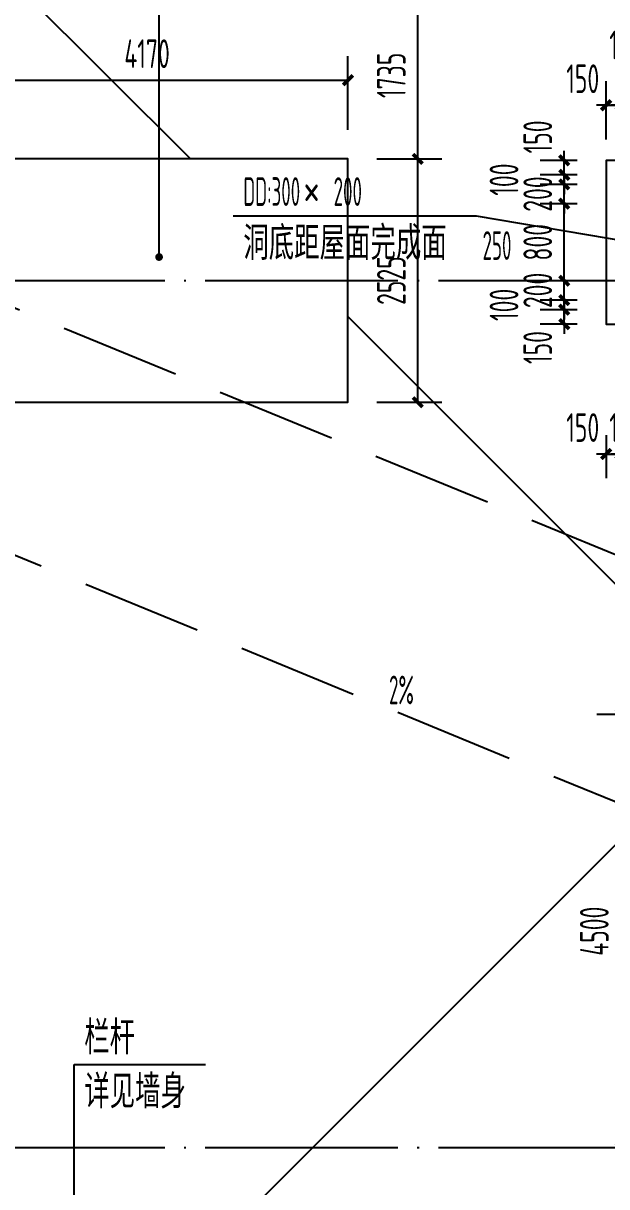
# Model space of a CAD drawing. Extents: x -228436 to 200315, y -41539 to 163917.
# Drawn here: x 42000 to 48056, y 124398 to 136473 of the extents above; entities that cross this region are included whole.
import ezdxf

# ---------------------------------------------------------------- set-up
doc = ezdxf.new("R2010")
doc.units = 0
doc.header["$LTSCALE"] = 1000
doc.header["$MEASUREMENT"] = 0
doc.linetypes.add('X-104 13#平面$0$DASH', pattern=[0.35, 0.25, -0.1])
doc.linetypes.add('X-104 13#平面$0$DOTE', pattern=[2.42, 2, -0.2, 0.02, -0.2])
for name, color, linetype in [('01-标注_尺寸', 124, 'Continuous'), ('01-标注_符号', 200, 'Continuous'), ('02-TEXT_标注', 130, 'Continuous'), ('X-104 13#平面$0$00-基础条件', 4, 'Continuous'), ('X-104 13#平面$0$01-标注_符号', 200, 'Continuous'), ('X-104 13#平面$0$02-TEXT_标注', 130, 'Continuous'), ('X-104 13#平面$0$A-O_分水线', 127, 'Continuous'), ('X-104 13#平面$0$A_AXIS-轴线', 36, 'X-104 13#平面$0$DOTE'), ('X-104 13#平面$0$EH_石材', 116, 'Continuous')]:
    doc.layers.add(name, color=color, linetype=linetype)
doc.styles.add('_TCH_DIM', font='ros1.shx', dxfattribs={"width": 0.8, "bigfont": 'jd.shx'})
doc.styles.add('_TCH_DIM_T3', font='ros1.shx', dxfattribs={"width": 0.705882, "bigfont": 'jd.shx'})
doc.styles.add('X-104 13#平面$0$_TCH_DIM', font='ros1.shx', dxfattribs={"width": 0.8, "bigfont": 'jd.shx'})
doc.dimstyles.new('_TCH_ARCH&&100', dxfattribs={"dimtxt": 297.5, "dimasz": 100, "dimexe": 250, "dimexo": 300, "dimgap": 126.25, "dimtad": 1, "dimdec": 0, "dimzin": 0, "dimdsep": 46, "dimtxsty": '_TCH_DIM_T3', "dimblk": 'ARCHTICK', "dimcen": 0.09, "dimclrt": 7, "dimazin": 2, "dimtfac": 1, "dimtdec": 0, "dimtix": 1, "dimtmove": 2, "dimatfit": 3, "dimfxl": 0, "dimtolj": 1, "dimtzin": 0, "dimarcsym": 0})

# ---------------------------------------------------------------- blocks, each defined once
blk = doc.blocks.new('X-104 13#平面$0$zzzzx')
at = {"layer": 'X-104 13#平面$0$A_AXIS-轴线', "linetype": 'X-104 13#平面$0$DOTE'}
for p, q in [((60408.4, 9000), (-2925, 9000)), ((60408.4, 0), (-2925, 0))]:
    blk.add_line(p, q, dxfattribs=at)
blk = doc.blocks.new('X-104 13#平面$0$ys')
for points in [[(38235, 5765), (36500, 7500)], [(46400, -2400), (39870, 4130)], [(39000, -5000), (46550, 2550)]]:
    blk.add_lwpolyline(points)
blk = doc.blocks.new('X-104 13#平面')
at = {"layer": 'X-104 13#平面$0$00-基础条件'}
blk.add_lwpolyline([(41200, 135065), (41200, 132540), (45370, 132540), (45370, 135065), (41200, 135065)], dxfattribs=at)
at = {"layer": 'X-104 13#平面$0$01-标注_符号'}
for p, q in [((42527.6, 124134.6), (42527.6, 125666.9)), ((42527.6, 125666.9), (43892.2, 125666.9))]:
    blk.add_line(p, q, dxfattribs=at)
at = {"layer": 'X-104 13#平面$0$02-TEXT_标注', "linetype": 'X-104 13#平面$0$DASH', "ltscale": 5}
for points in [[(51900.4, 126850), (27908.6, 136697.4)], [(58150, 126850), (34158.2, 136697.4)]]:
    blk.add_lwpolyline(points, dxfattribs=at)
at = {"layer": 'X-104 13#平面$0$EH_石材'}
blk.add_lwpolyline([(50350, 133600), (50350, 133350), (51050, 133350), (51050, 135050), (48050, 135050), (48050, 133350), (48850, 133350), (48850, 133600)], dxfattribs=at)
blk.add_blockref('X-104 13#平面$0$zzzzx', (0, 124800))
at = {"layer": 'X-104 13#平面$0$A-O_分水线'}
blk.add_blockref('X-104 13#平面$0$ys', (5500, 129300), dxfattribs=at)
at = {"layer": 'X-104 13#平面$0$02-TEXT_标注', "style": 'X-104 13#平面$0$_TCH_DIM', "width": 0.8}
for s, p in [('栏杆', (42632.6, 125771.9)), ('详见墙身', (42632.6, 125211.9))]:
    blk.add_text(s, height=347.29, dxfattribs=at).set_placement(p)
blk = doc.blocks.new('_ArchTick')
at = {"color": 0, "linetype": 'ByBlock', "const_width": 0.4}
blk.add_lwpolyline([(-0.5, -0.5), (0.5, 0.5)], dxfattribs=at)
blk = doc.blocks.new('*D366')
at = {"layer": '01-标注_尺寸', "color": 0, "lineweight": -2, "transparency": 16777216}
for p, q in [((48050, 135266), (48050, 135872)), ((48200, 135266), (48200, 135872)), ((48050, 135622), (47950, 135622)), ((48050, 135622), (48200, 135622)), ((48200, 135622), (48300, 135622))]:
    blk.add_line(p, q, dxfattribs=at)
at = {"layer": 'Defpoints', "color": 0, "transparency": 16777216}
for p in [(48200, 135622), (48050, 134966), (48200, 134966)]:
    blk.add_point(p, dxfattribs=at)
at = {"layer": '01-标注_尺寸', "color": 0, "lineweight": -2, "transparency": 16777216, "xscale": 100, "yscale": 100, "zscale": 100}
blk.add_blockref('_ArchTick', (48050, 135622), dxfattribs=at)
at = {"layer": '01-标注_尺寸', "color": 0, "lineweight": -2, "transparency": 16777216, "xscale": 100, "yscale": 100, "zscale": 100, "rotation": 180}
blk.add_blockref('_ArchTick', (48200, 135622), dxfattribs=at)
at = {"layer": '01-标注_尺寸', "color": 7, "transparency": 16777216, "insert": (47807, 135897), "char_height": 297.5, "attachment_point": 5, "style": '_TCH_DIM_T3'}
blk.add_mtext('\\A1;150', dxfattribs=at)
blk = doc.blocks.new('*D367')
at = {"layer": '01-标注_尺寸', "color": 0, "lineweight": -2, "transparency": 16777216}
for p, q in [((48200, 135266), (48200, 135872)), ((48300, 135266), (48300, 135872)), ((48200, 135622), (48100, 135622)), ((48200, 135622), (48300, 135622)), ((48300, 135622), (48400, 135622))]:
    blk.add_line(p, q, dxfattribs=at)
at = {"layer": 'Defpoints', "color": 0, "transparency": 16777216}
for p in [(48300, 135622), (48200, 134966), (48300, 134966)]:
    blk.add_point(p, dxfattribs=at)
at = {"layer": '01-标注_尺寸', "color": 0, "lineweight": -2, "transparency": 16777216, "xscale": 100, "yscale": 100, "zscale": 100}
blk.add_blockref('_ArchTick', (48200, 135622), dxfattribs=at)
at = {"layer": '01-标注_尺寸', "color": 0, "lineweight": -2, "transparency": 16777216, "xscale": 100, "yscale": 100, "zscale": 100, "rotation": 180}
blk.add_blockref('_ArchTick', (48300, 135622), dxfattribs=at)
at = {"layer": '01-标注_尺寸', "color": 7, "transparency": 16777216, "insert": (48250, 136247), "char_height": 297.5, "attachment_point": 5, "style": '_TCH_DIM_T3'}
blk.add_mtext('\\A1;100', dxfattribs=at)
blk = doc.blocks.new('*D574')
at = {"layer": '01-标注_尺寸', "color": 0, "lineweight": -2, "transparency": 16777216}
for p, q in [((45670, 135065), (46345, 135065)), ((46095, 132540), (46095, 135065)), ((45670, 132540), (46345, 132540))]:
    blk.add_line(p, q, dxfattribs=at)
at = {"layer": 'Defpoints', "color": 0, "transparency": 16777216}
for p in [(45370, 135065), (46095, 135065), (45370, 132540)]:
    blk.add_point(p, dxfattribs=at)
at = {"layer": '01-标注_尺寸', "color": 0, "lineweight": -2, "transparency": 16777216, "xscale": 100, "yscale": 100, "zscale": 100}
for p, rotation in [((46095, 135065), 90), ((46095, 132540), 270)]:
    blk.add_blockref('_ArchTick', p, dxfattribs=dict(at, rotation=rotation))
at = {"layer": '01-标注_尺寸', "color": 7, "transparency": 16777216, "insert": (45820, 133802), "char_height": 297.5, "attachment_point": 5, "rotation": 90, "style": '_TCH_DIM_T3'}
blk.add_mtext('\\A1;2525', dxfattribs=at)
blk = doc.blocks.new('*D575')
at = {"layer": '01-标注_尺寸', "color": 0, "lineweight": -2, "transparency": 16777216}
for p, q in [((45670, 136800), (46345, 136800)), ((46095, 135065), (46095, 136800)), ((45670, 135065), (46345, 135065))]:
    blk.add_line(p, q, dxfattribs=at)
at = {"layer": 'Defpoints', "color": 0, "transparency": 16777216}
for p in [(45370, 136800), (46095, 136800), (45370, 135065)]:
    blk.add_point(p, dxfattribs=at)
at = {"layer": '01-标注_尺寸', "color": 0, "lineweight": -2, "transparency": 16777216, "xscale": 100, "yscale": 100, "zscale": 100}
for p, rotation in [((46095, 136800), 90), ((46095, 135065), 270)]:
    blk.add_blockref('_ArchTick', p, dxfattribs=dict(at, rotation=rotation))
at = {"layer": '01-标注_尺寸', "color": 7, "transparency": 16777216, "insert": (45820, 135932), "char_height": 297.5, "attachment_point": 5, "rotation": 90, "style": '_TCH_DIM_T3'}
blk.add_mtext('\\A1;1735', dxfattribs=at)
blk = doc.blocks.new('*D578')
at = {"layer": '01-标注_尺寸', "color": 0, "lineweight": -2, "transparency": 16777216}
for p, q in [((41200, 135365), (41200, 136131.716012)), ((45370, 135365), (45370, 136131.716012)), ((41200, 135881.716012), (45370, 135881.716012))]:
    blk.add_line(p, q, dxfattribs=at)
at = {"layer": 'Defpoints', "color": 0, "transparency": 16777216}
for p in [(45370, 135881.716012), (41200, 135065), (45370, 135065)]:
    blk.add_point(p, dxfattribs=at)
at = {"layer": '01-标注_尺寸', "color": 0, "lineweight": -2, "transparency": 16777216, "xscale": 100, "yscale": 100, "zscale": 100, "rotation": 180}
blk.add_blockref('_ArchTick', (41200, 135881.716012), dxfattribs=at)
at = {"layer": '01-标注_尺寸', "color": 0, "lineweight": -2, "transparency": 16777216, "xscale": 100, "yscale": 100, "zscale": 100}
blk.add_blockref('_ArchTick', (45370, 135881.716012), dxfattribs=at)
at = {"layer": '01-标注_尺寸', "color": 7, "transparency": 16777216, "insert": (43285, 136156.716012), "char_height": 297.5, "attachment_point": 5, "style": '_TCH_DIM_T3'}
blk.add_mtext('\\A1;4170', dxfattribs=at)
blk = doc.blocks.new('*D656')
at = {"layer": '01-标注_尺寸', "color": 0, "lineweight": -2, "transparency": 16777216}
for p, q in [((47615, 133500), (47615, 133600)), ((47750, 133500), (47365, 133500)), ((47615, 133350), (47615, 133500)), ((47750, 133350), (47365, 133350)), ((47615, 133350), (47615, 133250))]:
    blk.add_line(p, q, dxfattribs=at)
at = {"layer": 'Defpoints', "color": 0, "transparency": 16777216}
for p in [(47615, 133500), (48050, 133500), (48050, 133350)]:
    blk.add_point(p, dxfattribs=at)
at = {"layer": '01-标注_尺寸', "color": 0, "lineweight": -2, "transparency": 16777216, "xscale": 100, "yscale": 100, "zscale": 100}
for p, rotation in [((47615, 133500), 270), ((47615, 133350), 90)]:
    blk.add_blockref('_ArchTick', p, dxfattribs=dict(at, rotation=rotation))
at = {"layer": '01-标注_尺寸', "color": 7, "transparency": 16777216, "insert": (47340, 133107), "char_height": 297.5, "attachment_point": 5, "rotation": 90, "style": '_TCH_DIM_T3'}
blk.add_mtext('\\A1;150', dxfattribs=at)
blk = doc.blocks.new('*D657')
at = {"layer": '01-标注_尺寸', "color": 0, "lineweight": -2, "transparency": 16777216}
for p, q in [((47615, 133600), (47615, 133700)), ((47750, 133600), (47365, 133600)), ((47615, 133500), (47615, 133600)), ((47750, 133500), (47365, 133500)), ((47615, 133500), (47615, 133400))]:
    blk.add_line(p, q, dxfattribs=at)
at = {"layer": 'Defpoints', "color": 0, "transparency": 16777216}
for p in [(47615, 133600), (48050, 133600), (48050, 133500)]:
    blk.add_point(p, dxfattribs=at)
at = {"layer": '01-标注_尺寸', "color": 0, "lineweight": -2, "transparency": 16777216, "xscale": 100, "yscale": 100, "zscale": 100}
for p, rotation in [((47615, 133600), 270), ((47615, 133500), 90)]:
    blk.add_blockref('_ArchTick', p, dxfattribs=dict(at, rotation=rotation))
at = {"layer": '01-标注_尺寸', "color": 7, "transparency": 16777216, "insert": (46990, 133550), "char_height": 297.5, "attachment_point": 5, "rotation": 90, "style": '_TCH_DIM_T3'}
blk.add_mtext('\\A1;100', dxfattribs=at)
blk = doc.blocks.new('*D658')
at = {"layer": '01-标注_尺寸', "color": 0, "lineweight": -2, "transparency": 16777216}
for p, q in [((47750, 133800), (47365, 133800)), ((47615, 133800), (47615, 133900)), ((47615, 133600), (47615, 133800)), ((47750, 133600), (47365, 133600)), ((47615, 133600), (47615, 133500))]:
    blk.add_line(p, q, dxfattribs=at)
at = {"layer": 'Defpoints', "color": 0, "transparency": 16777216}
for p in [(47615, 133800), (48050, 133800), (48050, 133600)]:
    blk.add_point(p, dxfattribs=at)
at = {"layer": '01-标注_尺寸', "color": 0, "lineweight": -2, "transparency": 16777216, "xscale": 100, "yscale": 100, "zscale": 100}
for p, rotation in [((47615, 133800), 270), ((47615, 133600), 90)]:
    blk.add_blockref('_ArchTick', p, dxfattribs=dict(at, rotation=rotation))
at = {"layer": '01-标注_尺寸', "color": 7, "transparency": 16777216, "insert": (47340, 133700), "char_height": 297.5, "attachment_point": 5, "rotation": 90, "style": '_TCH_DIM_T3'}
blk.add_mtext('\\A1;200', dxfattribs=at)
blk = doc.blocks.new('*D659')
at = {"layer": '01-标注_尺寸', "color": 0, "lineweight": -2, "transparency": 16777216}
for p, q in [((47750, 134600), (47365, 134600)), ((47615, 133800), (47615, 134600)), ((47750, 133800), (47365, 133800))]:
    blk.add_line(p, q, dxfattribs=at)
at = {"layer": 'Defpoints', "color": 0, "transparency": 16777216}
for p in [(47615, 134600), (48050, 134600), (48050, 133800)]:
    blk.add_point(p, dxfattribs=at)
at = {"layer": '01-标注_尺寸', "color": 0, "lineweight": -2, "transparency": 16777216, "xscale": 100, "yscale": 100, "zscale": 100}
for p, rotation in [((47615, 134600), 90), ((47615, 133800), 270)]:
    blk.add_blockref('_ArchTick', p, dxfattribs=dict(at, rotation=rotation))
at = {"layer": '01-标注_尺寸', "color": 7, "transparency": 16777216, "insert": (47340, 134200), "char_height": 297.5, "attachment_point": 5, "rotation": 90, "style": '_TCH_DIM_T3'}
blk.add_mtext('\\A1;800', dxfattribs=at)
blk = doc.blocks.new('*D660')
at = {"layer": '01-标注_尺寸', "color": 0, "lineweight": -2, "transparency": 16777216}
for p, q in [((47615, 134800), (47615, 134900)), ((47750, 134800), (47365, 134800)), ((47615, 134600), (47615, 134800)), ((47750, 134600), (47365, 134600)), ((47615, 134600), (47615, 134500))]:
    blk.add_line(p, q, dxfattribs=at)
at = {"layer": 'Defpoints', "color": 0, "transparency": 16777216}
for p in [(47615, 134800), (48050, 134800), (48050, 134600)]:
    blk.add_point(p, dxfattribs=at)
at = {"layer": '01-标注_尺寸', "color": 0, "lineweight": -2, "transparency": 16777216, "xscale": 100, "yscale": 100, "zscale": 100}
for p, rotation in [((47615, 134800), 270), ((47615, 134600), 90)]:
    blk.add_blockref('_ArchTick', p, dxfattribs=dict(at, rotation=rotation))
at = {"layer": '01-标注_尺寸', "color": 7, "transparency": 16777216, "insert": (47340, 134700), "char_height": 297.5, "attachment_point": 5, "rotation": 90, "style": '_TCH_DIM_T3'}
blk.add_mtext('\\A1;200', dxfattribs=at)
blk = doc.blocks.new('*D661')
at = {"layer": '01-标注_尺寸', "color": 0, "lineweight": -2, "transparency": 16777216}
for p, q in [((47615, 134900), (47615, 135000)), ((47750, 134900), (47365, 134900)), ((47615, 134800), (47615, 134900)), ((47750, 134800), (47365, 134800)), ((47615, 134800), (47615, 134700))]:
    blk.add_line(p, q, dxfattribs=at)
at = {"layer": 'Defpoints', "color": 0, "transparency": 16777216}
for p in [(47615, 134900), (48050, 134900), (48050, 134800)]:
    blk.add_point(p, dxfattribs=at)
at = {"layer": '01-标注_尺寸', "color": 0, "lineweight": -2, "transparency": 16777216, "xscale": 100, "yscale": 100, "zscale": 100}
for p, rotation in [((47615, 134900), 270), ((47615, 134800), 90)]:
    blk.add_blockref('_ArchTick', p, dxfattribs=dict(at, rotation=rotation))
at = {"layer": '01-标注_尺寸', "color": 7, "transparency": 16777216, "insert": (46990, 134850), "char_height": 297.5, "attachment_point": 5, "rotation": 90, "style": '_TCH_DIM_T3'}
blk.add_mtext('\\A1;100', dxfattribs=at)
blk = doc.blocks.new('*D662')
at = {"layer": '01-标注_尺寸', "color": 0, "lineweight": -2, "transparency": 16777216}
for p, q in [((47615, 135050), (47615, 135150)), ((47750, 135050), (47365, 135050)), ((47615, 134900), (47615, 135050)), ((47750, 134900), (47365, 134900)), ((47615, 134900), (47615, 134800))]:
    blk.add_line(p, q, dxfattribs=at)
at = {"layer": 'Defpoints', "color": 0, "transparency": 16777216}
for p in [(47615, 135050), (48050, 135050), (48050, 134900)]:
    blk.add_point(p, dxfattribs=at)
at = {"layer": '01-标注_尺寸', "color": 0, "lineweight": -2, "transparency": 16777216, "xscale": 100, "yscale": 100, "zscale": 100}
for p, rotation in [((47615, 135050), 270), ((47615, 134900), 90)]:
    blk.add_blockref('_ArchTick', p, dxfattribs=dict(at, rotation=rotation))
at = {"layer": '01-标注_尺寸', "color": 7, "transparency": 16777216, "insert": (47340, 135293), "char_height": 297.5, "attachment_point": 5, "rotation": 90, "style": '_TCH_DIM_T3'}
blk.add_mtext('\\A1;150', dxfattribs=at)
blk = doc.blocks.new('*D682')
at = {"layer": '01-标注_尺寸', "color": 0, "lineweight": -2, "transparency": 16777216}
for p, q in [((48200, 132197), (48200, 131752)), ((48300, 132197), (48300, 131752)), ((48200, 132002), (48100, 132002)), ((48200, 132002), (48300, 132002)), ((48300, 132002), (48400, 132002))]:
    blk.add_line(p, q, dxfattribs=at)
at = {"layer": 'Defpoints', "color": 0, "transparency": 16777216}
for p in [(48200, 132497), (48300, 132497), (48300, 132002)]:
    blk.add_point(p, dxfattribs=at)
at = {"layer": '01-标注_尺寸', "color": 0, "lineweight": -2, "transparency": 16777216, "xscale": 100, "yscale": 100, "zscale": 100}
blk.add_blockref('_ArchTick', (48200, 132002), dxfattribs=at)
at = {"layer": '01-标注_尺寸', "color": 0, "lineweight": -2, "transparency": 16777216, "xscale": 100, "yscale": 100, "zscale": 100, "rotation": 180}
blk.add_blockref('_ArchTick', (48300, 132002), dxfattribs=at)
at = {"layer": '01-标注_尺寸', "color": 7, "transparency": 16777216, "insert": (48250, 132277), "char_height": 297.5, "attachment_point": 5, "style": '_TCH_DIM_T3'}
blk.add_mtext('\\A1;100', dxfattribs=at)
blk = doc.blocks.new('*D683')
at = {"layer": '01-标注_尺寸', "color": 0, "lineweight": -2, "transparency": 16777216}
for p, q in [((48050, 132197), (48050, 131752)), ((48200, 132197), (48200, 131752)), ((48050, 132002), (47950, 132002)), ((48050, 132002), (48200, 132002)), ((48200, 132002), (48300, 132002))]:
    blk.add_line(p, q, dxfattribs=at)
at = {"layer": 'Defpoints', "color": 0, "transparency": 16777216}
for p in [(48050, 132497), (48200, 132497), (48200, 132002)]:
    blk.add_point(p, dxfattribs=at)
at = {"layer": '01-标注_尺寸', "color": 0, "lineweight": -2, "transparency": 16777216, "xscale": 100, "yscale": 100, "zscale": 100}
blk.add_blockref('_ArchTick', (48050, 132002), dxfattribs=at)
at = {"layer": '01-标注_尺寸', "color": 0, "lineweight": -2, "transparency": 16777216, "xscale": 100, "yscale": 100, "zscale": 100, "rotation": 180}
blk.add_blockref('_ArchTick', (48200, 132002), dxfattribs=at)
at = {"layer": '01-标注_尺寸', "color": 7, "transparency": 16777216, "insert": (47807, 132277), "char_height": 297.5, "attachment_point": 5, "style": '_TCH_DIM_T3'}
blk.add_mtext('\\A1;150', dxfattribs=at)
blk = doc.blocks.new('*D698')
at = {"layer": '01-标注_尺寸', "color": 0, "lineweight": -2, "transparency": 16777216}
for p, q in [((49200, 129300), (47952, 129300)), ((48202, 124800), (48202, 129300)), ((49200, 124800), (47952, 124800))]:
    blk.add_line(p, q, dxfattribs=at)
at = {"layer": 'Defpoints', "color": 0, "transparency": 16777216}
for p in [(48202, 129300), (49500, 129300), (49500, 124800)]:
    blk.add_point(p, dxfattribs=at)
at = {"layer": '01-标注_尺寸', "color": 0, "lineweight": -2, "transparency": 16777216, "xscale": 100, "yscale": 100, "zscale": 100}
for p, rotation in [((48202, 129300), 90), ((48202, 124800), 270)]:
    blk.add_blockref('_ArchTick', p, dxfattribs=dict(at, rotation=rotation))
at = {"layer": '01-标注_尺寸', "color": 7, "transparency": 16777216, "insert": (47927, 127050), "char_height": 297.5, "attachment_point": 5, "rotation": 90, "style": '_TCH_DIM_T3'}
blk.add_mtext('\\A1;4500', dxfattribs=at)

msp = doc.modelspace()

# ---------------------------------------------------------------- linework, layer by layer
at = {"layer": '01-标注_符号'}
for p, q in [((43409.6, 134046.4), (43409.6, 140274.2)), ((46705.9, 134472.3), (44179.1, 134472.3)), ((48300, 134200), (46705.9, 134472.3))]:
    msp.add_line(p, q, dxfattribs=at)
at = {"layer": '01-标注_符号', "const_width": 40}
msp.add_lwpolyline([(43409.6, 134026.4, 1), (43409.6, 134066.4, 1)], format="xyb", close=True, dxfattribs=at)
at = {"layer": '01-标注_符号'}
msp.add_lwpolyline([(45661.3, 129300, 0, 0, 0), (46200, 129300, 80, 0, 0), (46500, 129300, 0, 0, 0)], format="xyseb", dxfattribs=at)

# ---------------------------------------------------------------- block references
msp.add_blockref('X-104 13#平面', (0, 0))

# ---------------------------------------------------------------- texts
at = {"layer": '02-TEXT_标注', "style": '_TCH_DIM'}
for s, height, width, p in [('DD:300', 297.5, 0.564706, (44284.1, 134577.3)), ('200', 297.5, 0.564706, (45221.6, 134577.3)), ('×', 347.3, 0.8, (44911.3, 134577.3)), ('洞底距屋面完成面', 347.29, 0.8, (44284.1, 134017.3)), ('250', 297.5, 0.564706, (46767.2, 134017.3)), ('2%%%', 297.5, 0.564706, (45796.5, 129405))]:
    msp.add_text(s, height=height, dxfattribs=dict(at, width=width)).set_placement(p)

# ---------------------------------------------------------------- dimensions: what is measured, and where the dimension line sits
at = {"layer": '01-标注_尺寸'}
for p1, p2, distance, picture, middle in [((45370, 135065), (45370, 136800), -724.5, '*D575', (45819.5, 135932.5)), ((41200, 135065), (45370, 135065), 816.7, '*D578', (43285, 136156.7)), ((45370, 132540), (45370, 135065), -724.5, '*D574', (45819.5, 133802.5)), ((48050, 134600), (48050, 134800), 435.4, '*D660', (47339.6, 134700)), ((48050, 133800), (48050, 134600), 435.4, '*D659', (47339.6, 134200)), ((48050, 133600), (48050, 133800), 435.4, '*D658', (47339.6, 133700)), ((48200, 132497.2), (48300, 132497.2), -495.5, '*D682', (48250, 132276.7)), ((49500, 124800), (49500, 129300), 1298.4, '*D698', (47926.6, 127050))]:
    dim = msp.add_aligned_dim(p1=p1, p2=p2, distance=distance, dimstyle='_TCH_ARCH&&100', dxfattribs=at)
    dim.commit()
    dim.dimension.update_dxf_attribs({"geometry": picture, "text_midpoint": middle})
for base, p1, p2, angle, picture, middle in [((48300, 135621.9), (48200, 134965.7), (48300, 134965.7), 0, '*D367', (48250, 136246.9)), ((48200, 135621.9), (48050, 134965.7), (48200, 134965.7), 0, '*D366', (47807.2, 135896.9)), ((47614.6, 135050), (48050, 134900), (48050, 135050), 90, '*D662', (47339.6, 135292.8)), ((47614.6, 134900), (48050, 134800), (48050, 134900), 90, '*D661', (46989.6, 134850)), ((47614.6, 133600), (48050, 133500), (48050, 133600), 90, '*D657', (46989.6, 133550)), ((47614.6, 133500), (48050, 133350), (48050, 133500), 90, '*D656', (47339.6, 133107.2)), ((48200, 132001.7), (48050, 132497.2), (48200, 132497.2), 0, '*D683', (47807.2, 132276.7))]:
    dim = msp.add_linear_dim(base=base, p1=p1, p2=p2, angle=angle, dimstyle='_TCH_ARCH&&100', dxfattribs=at)
    dim.commit()
    dim.dimension.update_dxf_attribs({"geometry": picture, "text_midpoint": middle, "dimtype": 161})

doc.saveas('drawing.dxf')
